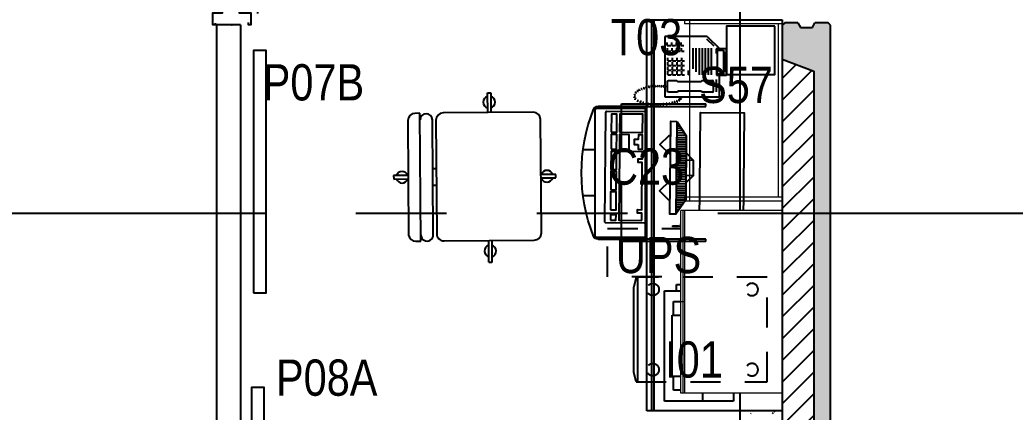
# Model space of a CAD drawing. Extents: x -28 to 149, y -33 to 76.
# Drawn here: x 53.018 to 57.14, y 7.226 to 8.85 of the extents above; entities that cross this region are included whole.
import ezdxf

# ---------------------------------------------------------------- set-up
doc = ezdxf.new("R2010")
doc.units = 0
doc.set_wipeout_variables(frame=1)
for name, pattern in [('CENTER', [2, 1.25, -0.25, 0.25, -0.25]), ('HIDDEN', [0.375, 0.25, -0.125]), ('HIDDEN2', [0.1875, 0.125, -0.0625]), ('PHANTOM2', [1.25, 0.625, -0.125, 0.125, -0.125, 0.125, -0.125])]:
    doc.linetypes.add(name, pattern=pattern)
doc.layers.add('01', color=1, linetype='Continuous', lineweight=25)
for name, color, linetype in [('arq-ejes-principales', 1, 'CENTER'), ('arq-equipamiento', 1, 'Continuous'), ('arq-hatch', 252, 'Continuous'), ('arq-indicacion de corte', 5, 'PHANTOM2'), ('arq-mobiliario', 1, 'Continuous'), ('arq-paredes-liv', 3, 'Continuous'), ('arq-prefafricado', 1, 'Continuous'), ('arq-puertas', 2, 'Continuous'), ('arq-telecomunicaciones', 250, 'Continuous'), ('arq-text-equipamiento', 2, 'Continuous')]:
    doc.layers.add(name, color=color, linetype=linetype)
doc.layers.add('mv', color=191, linetype='Continuous', plot=False)
doc.styles.add('dape 2', font='ARIALN.TTF', dxfattribs={"height": 2.5})

# ---------------------------------------------------------------- blocks, each defined once
blk = doc.blocks.new('C23E')
for p, q in [((0.1416340143933058, -0.03422637017652463), (0.1553293883300766, -0.03422637017666919)), ((0.1480340143932582, -0.02462637017659608), (0.1553293883301775, -0.02462637017667091)), ((0.1203293883309847, -0.07262637017630613), (0.1553293883302784, -0.07262637017666518)), ((0.1203293883309847, -0.08222637017631218), (0.1553293883301775, -0.08222637017667123)), ((0.1224340143934408, -0.06302637017632229), (0.1553293883300766, -0.06302637017666934)), ((0.1288340143933894, -0.05342637017639928), (0.1553293883301775, -0.05342637017667107)), ((0.1352340143933497, -0.04382637017645896), (0.1553293883302784, -0.04382637017666502)), ((0.1203293883309847, -0.09182637017630024), (0.1553293883300766, -0.0918263701766695)), ((0.1203293883309847, -0.1014263701763063), (0.1553293883299757, -0.1014263701766756)), ((0.1203293883309847, -0.1110263701763123), (0.1553293883298748, -0.1110263701766816)), ((0.1203293883309847, -0.120626370176308), (0.1553293883297739, -0.120626370176667)), ((0.1203293883309847, -0.130226370176296), (0.155329388329673, -0.1302263701766653)), ((0.1203293883304783, -0.1398263701762841), (0.1553293883295702, -0.1398263701766533)), ((0.1203293883304783, -0.1494263701762901), (0.1553293883294693, -0.1494263701766594)), ((0.1203293883304783, -0.1590263701762962), (0.1553293883293684, -0.1590263701766654)), ((0.1203293883304783, -0.1686263701762918), (0.1553293883292675, -0.1686263701766508)), ((0.1203293883304783, -0.1782263701762798), (0.1553293883291666, -0.1782263701766491)), ((0.1203293883299719, -0.1878263701762679), (0.1553293883290638, -0.1878263701766372)), ((0.1203293883299719, -0.197426370176274), (0.1553293883289629, -0.1974263701759047)), ((0.1203293883299719, -0.20702637017628), (0.1553293883290638, -0.2070263701759107)), ((0.1203293883304783, -0.2166263701762681), (0.1553293883291666, -0.2166263701758988)), ((0.1203293883304783, -0.2262263701762561), (0.1553293883292675, -0.2262263701758971)), ((0.1203293883304783, -0.2358263701762517), (0.1553293883293684, -0.2358263701758825)), ((0.1203293883304783, -0.2454263701762578), (0.1553293883294693, -0.2454263701758885)), ((0.1203293883304783, -0.2550263701762638), (0.1553293883295702, -0.2550263701758946)), ((0.1203293883309847, -0.2646263701762519), (0.155329388329673, -0.2646263701758826)), ((0.1203293883309847, -0.27422637017624), (0.1553293883297739, -0.2742263701758809)), ((0.1203293883309847, -0.2838263701762356), (0.1553293883298748, -0.2838263701758663)), ((0.1203293883309847, -0.2934263701762416), (0.1553293883299757, -0.2934263701758724)), ((0.1203293883309847, -0.3030263701762477), (0.1553293883300766, -0.3030263701758784)), ((0.1203293883309847, -0.3126263701762357), (0.1553293883301775, -0.3126263701758767)), ((0.1203293883309847, -0.3222263701762418), (0.1553293883302784, -0.3222263701758827)), ((0.1224340143934408, -0.3318263701762256), (0.1553293883300766, -0.3318263701758786)), ((0.1288340143933894, -0.3414263701761486), (0.1553293883301775, -0.3414263701758768)), ((0.1352340143933497, -0.351026370176089), (0.1553293883302784, -0.3510263701758829)), ((0.1416340143933058, -0.3606263701760233), (0.1553293883300766, -0.3606263701758787)), ((0.1480340143932582, -0.3702263701759518), (0.1553293883301775, -0.370226370175877))]:
    blk.add_line(p, q)
for points in [[(-0.1209396815881372, -0.4274263701788232), (0.05906031841186282, -0.4274263701788232), (0.05906031841186282, 0.0325736298211563), (-0.1209396815881372, 0.0325736298211563)], [(0.3938828897625584, -0.05242637017909146), (0.2988828897625524, -0.05242637017809315), (0.2988828897633482, 0.02257362982190614), (0.39388288976334, 0.02257362982090783)], [(0.428882889762555, -0.05242637017946095), (0.4058828897625588, -0.05242637017921936), (0.4058828897633475, 0.02257362982077638), (0.4288828897633437, 0.02257362982053479)], [(0.1578293883350206, -0.00542637017688552), (0.1578293883309847, -0.3894263701768717), (0.1828293883309847, -0.3894263701768717), (0.1828293883350206, -0.00542637017688552)], [(0.316382889762032, -0.1024263701782822), (0.3163828897618188, -0.1224263701782782), (0.2988828897618205, -0.122426370178097), (0.2988828897624529, -0.06242637017809471), (0.3163828897624583, -0.0624263701782759), (0.3163828897622381, -0.08242637017827903), (0.3338828897622435, -0.08242637017846377), (0.3338828897620374, -0.1024263701784669)], [(0.3938828897618194, -0.1224263701790917), (0.3538828897618203, -0.1224263701786761), (0.3538828897624526, -0.0624263701786667), (0.3938828897624518, -0.06242637017909303)], [(0.428882889761816, -0.1224263701794577), (0.4058828897618199, -0.1224263701792196), (0.4058828897624593, -0.06242637017922092), (0.4288828897624484, -0.06242637017945896)], [(0.2988828897587226, -0.4174263701780951), (0.2988828897590352, -0.3874263701780976), (0.3163828897590406, -0.3874263701782787), (0.3163828897591969, -0.3724263701782817), (0.2988828897591986, -0.372426370178097), (0.298882889761245, -0.1774263701781003), (0.3163828897612504, -0.1774263701782779), (0.3163828897614067, -0.1624263701782773), (0.2988828897614013, -0.1624263701780926), (0.298882889761714, -0.1324263701780986), (0.3938828897617199, -0.1324263701790933), (0.3938828897587214, -0.4174263701790935)], [(0.4288828897609278, -0.2074263701794585), (0.4058828897609317, -0.2074263701792241), (0.4058828897617133, -0.1324263701792141), (0.4288828897617165, -0.1324263701794592)], [(0.08782938833098464, -0.2299263701768786), (0.1178293883309847, -0.2299263701768786), (0.1178293883309847, -0.1649263701768786), (0.08782938833098464, -0.1649263701768786)], [(0.4288828897600538, -0.2909263701794593), (0.4058828897600506, -0.2909263701792142), (0.4058828897608393, -0.2159263701792149), (0.4288828897608425, -0.21592637017946)], [(0.4288828897591728, -0.3744263701794601), (0.4058828897591766, -0.3744263701792185), (0.4058828897599582, -0.2994263701792157), (0.4288828897599615, -0.2994263701794608)], [(0.4288828897587251, -0.4174263701794558), (0.4058828897587219, -0.4174263701792178), (0.4058828897589635, -0.3944263701792181), (0.4288828897589667, -0.3944263701794526)]]:
    blk.add_lwpolyline(points, close=True)
blk.add_lwpolyline([(0.288882889758618, -0.4274263701779901, -0.4142135623730951), (0.2838828897586723, -0.4224263701779414), (0.2838828897633974, 0.02757362982206502, -0.4142135623730951), (0.2888828897634497, 0.03257362982200718), (0.4488828897634534, 0.0325736298203303, -0.4142135623730951), (0.4538828897633991, 0.02757362982028155), (0.4538828897586669, -0.4224263701797248, -0.4142135623730951), (0.4488828897586217, -0.4274263701796741)], format="xyb", close=True)
for points in [[(0.1578293883350206, -0.00542637017688552), (0.1178293883309847, -0.06542637017688557), (0.1178293883309847, -0.3294263701768716), (0.1578293883309847, -0.3894263701768717)], [(0.1828293883335549, -0.1448796889800823), (0.2264223174435479, -0.1012867598700893), (0.1889456580406608, -0.06381010046720226), (0.1828293883343427, -0.06992637017352044)], [(0.1178293883309847, -0.1349263701768786), (0.08782938833098469, -0.1649263701768786), (0.08782938833098458, -0.2299263701768783), (0.1178293883309847, -0.2599263701768786)], [(0.1828293883316626, -0.3249263701775567), (0.1889456580406608, -0.3310426398865549), (0.2264223174435479, -0.2935659804836679), (0.1828293883324504, -0.2499730513725704)]]:
    blk.add_lwpolyline(points)
blk = doc.blocks.new('I01')
for p, q in [((-0.2286000000000001, 0), (-0.2286000000000001, -0.2857500000000002)), ((0.2286000000000001, 0), (-0.2286000000000001, 0)), ((0.2286000000000001, -0.2857500000000002), (0.2286000000000001, 0)), ((-0.1270000000000024, -0.03810000000000002), (-0.1841500000000025, -0.03810000000000002)), ((-0.1841500000000025, -0.03810000000000002), (-0.1841500000000025, -0.1206499999999995)), ((-0.1270000000000024, -0.03175000000000061), (-0.1270000000000024, -0.1015999999999995)), ((0.1270000000000024, -0.03175000000000061), (-0.1270000000000024, -0.03175000000000061)), ((0.1270000000000024, -0.1015999999999995), (0.1270000000000024, -0.03175000000000061)), ((0.1841500000000025, -0.03810000000000002), (0.1270000000000024, -0.03810000000000002)), ((0.1841500000000025, -0.1206499999999995), (0.1841500000000025, -0.03810000000000002)), ((-0.2539999999999978, -0.05080000000000062), (-0.2539999999999978, -0.1079500000000007)), ((-0.2286000000000001, -0.05080000000000062), (-0.2539999999999978, -0.05080000000000062)), ((-0.2539999999999978, -0.1079500000000007), (-0.2286000000000001, -0.1079500000000007)), ((-0.1841500000000025, -0.1206499999999995), (0.1841500000000025, -0.1206499999999995)), ((-0.1270000000000024, -0.1015999999999995), (0.1270000000000024, -0.1015999999999995)), ((0.2286000000000001, -0.1587499999999995), (-0.2286000000000001, -0.1587499999999995)), ((0.1487577678895704, -0.1777999999999977), (-0.2032000000000025, -0.1777999999999995)), ((-0.2032000000000025, -0.1777999999999995), (-0.2032000000000025, -0.2730499999999996)), ((0.1487577678895633, -0.2730499999999996), (0.1487577678895704, -0.1777999999999977)), ((-0.2286000000000001, -0.2857500000000002), (-0.1262542216679776, -0.2857500000000002)), ((-0.2032000000000025, -0.2730499999999996), (-0.1262542216679776, -0.2730499999999996)), ((0.1316323463846629, -0.2730499999999996), (0.1487577678895633, -0.2730499999999996)), ((0.1316323463846629, -0.2857500000000002), (0.2286000000000001, -0.2857500000000002))]:
    blk.add_line(p, q)
blk.add_lwpolyline([(-0.1262542216679776, -0.199983850002404), (0.1316323463846629, -0.199983850002404), (0.1316323463846629, -0.3230276604874049), (-0.1262542216679776, -0.3230276604874049)], close=True)
blk = doc.blocks.new('Telefono')
for p, q in [((0.03922605125384493, 0.2259001179841817), (-0.0001605890181828329, 0.2258721151389125)), ((-0.0001605890181828329, 0.2258721151389125), (0, 0)), ((0.2498393477964846, 0.2260498583914341), (0.04536855927702987, 0.2259044851427028)), ((0.09156466735046465, 0.213980979285477), (0.105564663812082, 0.2139909329076204)), ((0.09156466735045043, 0.2139809792854841), (0.09157462097259028, 0.1999809828238597)), ((0.1108146624851933, 0.2139946655159228), (0.1248146589468107, 0.2140046191380627)), ((0.1108146624851791, 0.2139946655159299), (0.110824616107319, 0.1999946690543055)), ((0.130064657619922, 0.2140083517463651), (0.1440646540815393, 0.2140183053685085)), ((0.1300646576199078, 0.2140083517463722), (0.1300746112420477, 0.2000083552847478)), ((0.1493146527546507, 0.214022037976811), (0.1615284205367793, 0.2140307216382489)), ((0.1493146527546507, 0.2140220379768181), (0.1493246063767906, 0.2000220415151936)), ((0.1895318316343406, 0.2154363927619691), (0.2017455994164692, 0.215445076423407)), ((0.1895318316343406, 0.2154363927619762), (0.1895417852564805, 0.2014363963003518)), ((0.2124144532030776, 0.2157991020547136), (0.2246282209852062, 0.2158077857161551)), ((0.2124144532030776, 0.2157991020547207), (0.212424406825221, 0.2017991055930963)), ((0.2499643390257873, 0.0502468448580693), (0.2498393477964846, 0.2260498583914341)), ((0.02343967538936198, 0.1698381344704316), (0.01862773870006862, 0.1770853418949514)), ((0.02350652729420233, 0.07580940623957133), (0.02343967538936198, 0.1698381344704316)), ((0.0626071610602068, 0.1706952709697092), (0.06740878774964898, 0.1779493133800543)), ((0.06267401296504715, 0.07666654273884888), (0.0626071610602068, 0.1706952709697092)), ((0.09157835358090693, 0.1947309841507483), (0.1055783500425242, 0.1947409377728917)), ((0.09157835358089272, 0.1947309841507554), (0.09158830720303612, 0.180730987689131)), ((0.09159203981135278, 0.1754809890160196), (0.1055920362729701, 0.175490942638163)), ((0.09159203981133857, 0.1754809890160267), (0.09160199343347841, 0.1614809925544023)), ((0.1108283487156392, 0.1947446703811941), (0.1248283451772529, 0.194754624003334)), ((0.1108283487156214, 0.1947446703812012), (0.1108383023377648, 0.1807446739195768)), ((0.1108420349460815, 0.1754946752464654), (0.1248420314076988, 0.1755046288686053)), ((0.1108420349460673, 0.1754946752464726), (0.1108519885682071, 0.1614946787848481)), ((0.1300783438503679, 0.1947583566116364), (0.1440783403119816, 0.1947683102337798)), ((0.1300783438503537, 0.1947583566116435), (0.1300882974724935, 0.1807583601500191)), ((0.1300920300808102, 0.1755083614769077), (0.1440920265424275, 0.1755183150990511)), ((0.130092030080796, 0.1755083614769148), (0.1301019837029358, 0.1615083650152904)), ((0.1493283389850966, 0.1947720428420823), (0.1615421067672216, 0.1947807265035202)), ((0.1493283389850966, 0.1947720428420894), (0.1493382926072364, 0.180772046380465)), ((0.1493420252155389, 0.1755220477073536), (0.1615557929976674, 0.1755307313687915)), ((0.1493420252155389, 0.1755220477073607), (0.1493519788376787, 0.1615220512457363)), ((0.1895455178647865, 0.1961863976272404), (0.201759285646915, 0.1961950812886784)), ((0.1895455178647865, 0.1961863976272475), (0.1895554714869263, 0.1821864011656231)), ((0.1895592040952288, 0.1769364024925117), (0.2017729718773573, 0.1769450861539497)), ((0.1895592040952288, 0.1769364024925189), (0.1895691577173721, 0.1629364060308944)), ((0.2124281394335235, 0.196549106919985), (0.224641907215652, 0.1965577905814264)), ((0.2124281394335235, 0.1965491069199921), (0.2124380930556633, 0.1825491104583676)), ((0.2124418256639657, 0.1772991117852563), (0.2246555934460943, 0.1773077954466977)), ((0.2124418256639657, 0.1772991117852634), (0.2124517792861091, 0.1632991153236389)), ((0.09158837640011797, 0.1281462111547924), (0.1093790293485029, 0.128158859832066)), ((0.09159379350100139, 0.1205269352605498), (0.09158837640011797, 0.1281462111547924)), ((0.09160572604179862, 0.1562309938812909), (0.1056057225034124, 0.1562409475034343)), ((0.09160572604178441, 0.156230993881298), (0.0916135440256376, 0.1452348213581551)), ((0.1108557211765273, 0.1562446801117368), (0.1248557176381411, 0.1562546337338766)), ((0.1108557211765131, 0.1562446801117439), (0.1108635391603663, 0.145248507588601)), ((0.130105716311256, 0.156258366342179), (0.1441057127728698, 0.1562683199643224)), ((0.1301057163112418, 0.1562583663421862), (0.130113534295095, 0.1452621938190433)), ((0.1493557114459847, 0.1562720525726249), (0.1615694792281097, 0.1562807362340628)), ((0.1493557114459847, 0.156272052572632), (0.1493635294298379, 0.1452758800494891)), ((0.1895728903256746, 0.1576864073577831), (0.2017866581078032, 0.157695091019221)), ((0.1895728903256746, 0.1576864073577902), (0.1895807083095278, 0.1466902348346437)), ((0.2124555118944116, 0.1580491166505276), (0.2246692796765402, 0.158057800311969)), ((0.2124555118944116, 0.1580491166505347), (0.2124633298782648, 0.1470529441273918)), ((0.09158677029443041, 0.08310749021174146), (0.2010704000908206, 0.0831853301372476)), ((0.1037343845347429, 0.09582364023066958), (0.2010613653940574, 0.09589283710470298)), ((0.1164328568054245, 0.1085401818948881), (0.2010523306972942, 0.1086003440721584)), ((0.02350652729420233, 0.07580940623958554), (0.01870490060476016, 0.06855536382923688)), ((0.01873284920122842, 0.02924502577195298), (0.01870490060476016, 0.06855536382923688)), ((0.06267401296504715, 0.07666654273886309), (0.06748594965434052, 0.0694193353143362)), ((0.06748594965434052, 0.06941933531432909), (0.06727184421302468, 0.02918097048872781)), ((0.09159580499119357, 0.07039998324428609), (0.2010794347875837, 0.07047782316979223)), ((0.09160483968795674, 0.05769247627683072), (0.2010884694843469, 0.05777031620233686)), ((0.0916138743847199, 0.04498496930937534), (0.2010975041811065, 0.04506280923488148)), ((0.2499643390257873, 0.0502468448580693), (0.1999308352091163, 0.0001421454636378883)), ((0.2401590001903635, 0.05313550270135892), (0.210520898252863, 0.02345522698768931)), ((0, 0), (0.08913798491605718, 6.337471745965217e-05)), ((0.01996079737591216, 0.01271310584525054), (0.0715695615871823, 0.01274979829296186)), ((0.02337730297698926, 0.02460717146838221), (0.06263398990947522, 0.02453651671296697)), ((0.1124270866184673, 0.01277884689785225), (0.08912895633304885, 0.01276228255184719)), ((0.08912895633304885, 0.01276228255184719), (0.08915243059995248, -0.02025480901118115)), ((0.09162290908148307, 0.03227746234191997), (0.2011065388778697, 0.03235530226742611)), ((0.09317048198328948, 0.007567512173363156), (0.1937255578698718, 0.00763900413641494)), ((0.0931874268421673, -0.0162658181416937), (0.09317048198328948, 0.007567512173363156)), ((0.1984131344027276, 0.01283998067252057), (0.1790566557920776, 0.01282621873518153)), ((0.1937255578698718, 0.00763900413641494), (0.1937425027287496, -0.01619432617864192)), ((0.1984366086696312, -0.02017711089050778), (0.1984131344027276, 0.01283998067252057)), ((0.1984221629857359, 0.00014107283813658), (0.1999308352091163, 0.0001421454636378883)), ((0.08915243059995248, -0.02025480901118115), (0.08915887709388315, -0.02932194968748547)), ((0.08915887709388315, -0.02932194968748547), (0.1984430551635619, -0.02924425156680854)), ((0.1937425027287496, -0.01619432617864192), (0.0931874268421673, -0.0162658181416937)), ((0.1860205013567402, -0.02018593840993077), (0.1033949765339912, -0.02024468294287018)), ((0.1984430551635619, -0.02924425156680854), (0.1984366086696312, -0.02017711089050778))]:
    blk.add_line(p, q)
blk.add_lwpolyline([(0.01862773870006862, 0.1770853418949514), (0.01860416228397099, 0.2102461086057765, -0.4142135623730951), (0.02324201658754887, 0.2148905623815374), (0.06274075755780117, 0.2157479343944537, -0.4142135623730951), (0.06738521133356201, 0.2111100800908758), (0.06740878774964898, 0.1779493133800543)], format="xyb")
for centre, radius, start, end in [((-0.01857846510789329, 0.3371814624772753), 0.003049176694563399, 310.9126333803507, 149.9851091023515), ((-0.0107048386887385, 0.3475268911718778), 0.003108319166593084, 308.7742476343579, 113.7776845963428), ((-0.003382801015096248, 0.3511198132606665), 0.003097741668681494, 286.0204594778155, 116.5903634636796), ((0.005046550045435083, 0.3517352244637877), 0.003118721637920336, 274.7044565740827, 63.93358251544111), ((0.01474133314027526, 0.3482317842734872), 0.003214915505067894, 255.4681815896484, 46.18845588964842), ((0.02176808165178556, 0.3412371529245206), 0.00324064725941216, 222.3269405396877, 27.46650850554483), ((0.02539199151958016, 0.3332661346696533), 0.003325028823567203, 251.2259345375729, 23.79756017110238), ((-0.03021479467558663, 0.2935990359514591), 0.003125483172321528, 355.3856493499625, 175.9049877898968), ((-0.02893933289747608, 0.3020737460072525), 0.003115568068985533, 333.7218243085453, 147.9968588101513), ((-0.02601906360863993, 0.3137393541373115), 0.003090360591336362, 339.8382578352512, 167.1505706786886), ((-0.02213825421626225, 0.3255667263277573), 0.003110769254389703, 315.2416656477249, 170.361686735626), ((0.03040390345100974, 0.3237602597951366), 0.003102357088049741, 226.1970607653515, 28.98515779027309), ((0.03361686415861698, 0.3150028959638789), 0.003066325974314963, 213.7895992427454, 28.78627856190734), ((0.03650294281760225, 0.3053761778235646), 0.003124727269028556, 224.0210540544391, 26.29240550054466), ((0.04008987312904821, 0.2934180288405628), 0.003022944026608367, 200.4097162524673, 23.24875719633312), ((-0.03334259843127896, 0.2613146696242339), 0.003295782060558401, 345.8276682727173, 194.2538032396765), ((-0.03325870335475045, 0.2522012391706632), 0.00328817149281655, 341.4984789247425, 174.4110663855042), ((-0.03298600121235395, 0.2733121399886684), 0.003386330147921475, 326.7237727034985, 148.1541499257695), ((-0.03248563335852239, 0.2825161928711886), 0.00376904186609442, 336.8258936270043, 130.9781629431662), ((0.04124596351161358, 0.2851052758294657), 0.003470859784237917, 234.0917829254627, 7.256630084562429), ((0.04283471226765911, 0.2758415051378229), 0.003088354029229922, 212.5379132421828, 355.5976538373071), ((0.04366637912651328, 0.2685513941501938), 0.003504164975486381, 216.3931971406155, 338.8669513140739), ((0.04475939163663156, 0.2525852674733784), 0.003877485602146809, 205.6041805719972, 316.1633343808966), ((0.04446111197232483, 0.2603563722238746), 0.003602774721517316, 208.9177489244338, 319.3591707068211), ((-0.03342691776072471, 0.2433013484299877), 0.002838588015106061, 357.4608705264125, 201.5326075000968), ((-0.03175405081336535, 0.2306184236876625), 0.003234545939351646, 4.326368566808002, 192.0042971838394), ((-0.02976595715320585, 0.2168204344879499), 0.003179954134187571, 2.883293251587768, 184.8230987020192), ((-0.02753240492377884, 0.2044021721156106), 0.002949560751797572, 14.60006715183545, 194.5313277766533), ((0.04114124468629754, 0.2180870720454671), 0.002896545968548531, 171.762842284868, 339.3969439141254), ((0.04242085144125696, 0.226189057936562), 0.003267263802198264, 185.5378034609344, 331.2919566558314), ((0.04342728190831124, 0.2340013161798211), 0.003204331835661859, 200.365245240502, 336.2476509003085), ((0.04401297490612066, 0.2424229468822361), 0.003077315544902386, 173.438773384518, 339.4070049056179), ((-0.02449260375845697, 0.1933370493927526), 0.003105091692517011, 15.31737773662874, 209.0715705291796), ((-0.02118053964877831, 0.1830622777436304), 0.003367281568654862, 24.09920075253677, 212.3080804211881), ((-0.01812634707566829, 0.1735957064294134), 0.002992770585252129, 31.04543089086031, 213.0104865442793), ((-0.01283769391244505, 0.1651187448348992), 0.003286240207065077, 24.42367610368804, 197.1774449360274), ((-0.006088412324288583, 0.1608641210436268), 0.003264770973897792, 43.2296133767002, 267.2751433577789), ((0.02337400324089955, 0.02924832550805334), 0.004641155212681269, 180.0407357563068, 270.0407357562669), ((0.06263069017338552, 0.02917767075263455), 0.004641155212681269, 270.040735756266, 0.040735756257538)]:
    blk.add_arc(centre, radius, start, end)
blk = doc.blocks.new('*U178')
at = {"linetype": 'HIDDEN2'}
blk.add_lwpolyline([(0, 0), (-4.440892098500374e-17, -0.1999999999999886), (-0.4500000000000455, -0.1999999999999885), (-0.4500000000000455, 9.992007221627419e-17)], close=True, dxfattribs=at)
blk = doc.blocks.new('A01')
at = {"color": 251, "linetype": 'Continuous', "lineweight": 5}
for p, q in [((13.77124487863743, -8.983265068304718), (13.87206669370702, -8.983265068304718)), ((13.77124487863743, -9.03804028647528), (13.77124487863743, -9.081693076486772)), ((13.77124487863743, -9.054045839242235), (13.87206669370702, -9.054045839242235)), ((13.77124487863743, -9.083364194519845), (13.87206669370702, -9.083364194519845))]:
    blk.add_line(p, q, dxfattribs=at)
blk.add_wipeout([(0, 0), (15.12327226030269, 0), (15.12327226030269, -8.388375013714722), (0, -8.388375013714722)])
at = {"lineweight": 15}
for p, q in [((0, 0), (0, -8.065745205495887)), ((0, 0), (15.12327226030269, 0)), ((15.12327226030269, 0), (15.12327226030269, -8.065745205495887)), ((2.39826567861428, -8.065745205495887), (7.561636130151328, -8.065745205495887)), ((12.72500658168841, -8.065745205495887), (15.12327226030269, -8.065745205495887))]:
    blk.add_line(p, q, dxfattribs=at)
at = {"linetype": 'Continuous', "lineweight": 5}
for p, q in [((0, -8.065745205495887), (15.12327226030269, -8.065745205495887)), ((0, -8.065745205495887), (0, -8.388375013714722)), ((7.561636130151328, -8.065745205495887), (7.561636130151328, -8.388375013714722)), ((15.12327226030269, -8.065745205495887), (15.12327226030269, -8.388375013714722)), ((0, -8.388375013714722), (15.12327226030269, -8.388375013714722))]:
    blk.add_line(p, q, dxfattribs=at)
at = {"color": 251, "linetype": 'Continuous', "lineweight": 5}
for p, q in [((0, -8.186731383577808), (15.12327226030269, -8.186731383577808)), ((13.62001215603417, -8.388375013714722), (13.62001215603417, -8.408539376729323)), ((13.62001215603417, -8.388375013714722), (14.023299416308, -8.388375013714722)), ((13.62001215603417, -8.408539376729323), (14.023299416308, -8.408539376729323)), ((13.77124487863743, -8.590018643852773), (13.87206669370702, -8.590018643852773)), ((13.77124487863743, -8.590018643852773), (13.77124487863743, -9.083364194519845)), ((13.77124487863743, -8.619336999130383), (13.87206669370702, -8.619336999130383)), ((13.77124487863743, -8.6901177700679), (13.87206669370702, -8.6901177700679)), ((13.80149142315762, -8.408539376729323), (13.80149142315762, -8.590018643852773)), ((13.84182014918455, -8.408539376729323), (13.84182014918455, -8.590018643852773)), ((13.87206669370702, -8.590018643852773), (13.87206669370702, -9.083364194519845)), ((14.023299416308, -8.388375013714722), (14.023299416308, -8.408539376729323))]:
    blk.add_line(p, q, dxfattribs=at)
blk = doc.blocks.new('S09')
for p, q in [((0.2054073958617479, 0.2578202470482758), (0.2054073958617479, 0.3484346724856771)), ((0.2182906908779216, 0.3475463897439859), (0.2054073958617479, 0.3475463897439859)), ((0.2182906908779216, 0.3475463897439859), (0.2182906908779216, 0.2578202470482758)), ((0.4032221944398273, 0.2578202470482758), (0.03000000000000114, 0.2578202470482758)), ((0.4991212709312762, 0.25817811635428), (0.4991212709312691, -0.2714001091064944)), ((0.519999999999996, 0.25817811635428), (0.4991212709312762, 0.25817811635428)), ((0, 0.2278202470482782), (0, -0.2421797529517207)), ((0.4332221944398285, -0.2421797529517207), (0.4332221944398285, 0.2278202470482782)), ((0.447703120286377, 0.2311078595643501), (0.447703120286377, -0.243997545103845)), ((0.5499999999999972, -0.2421797529517207), (0.5499999999999972, 0.2324678516785532)), ((0, 0), (-0.0616941121458936, 0)), ((-0.0616941121458936, 0), (-0.0616941121458936, -0.01435950590343893)), ((0.447703120286377, 0.02601582044188078), (0.4332221944398285, 0.02601582044188078)), ((0.6099999999999923, 0), (0.5499999999999972, 0)), ((0.6099999999999923, -0.01435950590343893), (0.6099999999999923, 0)), ((-0.0616941121458936, -0.01435950590343893), (0, -0.01435950590343893)), ((0.5499999999999972, -0.01435950590343893), (0.6099999999999923, -0.01435950590343893)), ((0.4489237102407841, -0.04233402174336831), (0.4332221944398285, -0.04233402174336831)), ((0.03000000000000114, -0.2721797529517218), (0.4032221944398273, -0.2721797529517218)), ((0.2054073958617479, -0.3546973853407636), (0.2054073958617479, -0.2721797529517218)), ((0.2182906908779145, -0.2721797529517218), (0.2182906908779145, -0.3546973853407636)), ((0.4991212709312691, -0.2714001091064944), (0.519999999999996, -0.2714001091064944)), ((0.2182906908779145, -0.3546973853407636), (0.2054073958617479, -0.3546973853407636))]:
    blk.add_line(p, q)
for centre, radius, start, end in [((0.2118490433698312, 0.3010202470482746), 0.0245, 105.2436560029349, 254.7563439970651), ((0.2118490433698312, 0.3010202470482746), 0.0245, 285.2436560029416, 74.75634399705832), ((0.03000000000000114, 0.2278202470482746), 0.0299999999999998, 90, 180), ((0.4032221944398273, 0.2278202470482746), 0.0299999999999998, 0, 90), ((0.4734121956088231, 0.2324781163542795), 0.02569999999999939, 359.999999999999, 180.000000000001), ((0.519999999999996, 0.2278202470482746), 0.0303578693060047, 8.806265444034567, 90), ((-0.02501250828040469, -0.006773954720802777), 0.02455558586291562, 16.01339442394712, 163.9866055760527), ((0.5749999999999957, -0.007179752951721241), 0.02397404824065763, 17.42638589022775, 162.5736141097723), ((-0.02501250828040469, -0.006773954720802777), 0.02455558586291562, 197.9937632189564, 342.0062367810435), ((0.5749999999999957, -0.007179752951721241), 0.02397404824065763, 197.4263858902277, 342.5736141097723), ((0.03000000000000114, -0.2421797529517207), 0.03000000000000025, 180, 270), ((0.4032221944398273, -0.2421797529517207), 0.03000000000000025, 270, 359.9999999999992), ((0.4734121956088231, -0.243997545103845), 0.0257090753224487, 180, 0), ((0.519999999999996, -0.2421797529517207), 0.02922035615477503, 270, 0), ((0.2123027705256604, -0.3154276195300625), 0.0245, 106.3463979251559, 253.6536020748437), ((0.2123027705256604, -0.3154276195300625), 0.0245, 284.1466686349571, 75.85333136504245)]:
    blk.add_arc(centre, radius, start, end)
blk = doc.blocks.new('P08A')
blk.add_lwpolyline([(1.003702593480057, 0), (1.003702593480057, 0.05223522241522005), (0, 0.05223522241522005), (0, 0)], close=True)
blk = doc.blocks.new('*U181')
for p, q in [((1.618751300406475, -4.792466572941823e-16), (0, 0)), ((0, 0), (-1.657933065862368e-16, -0.560000005321724)), ((1.618751300406474, -0.5600000053217244), (1.618751300406475, -4.792466572941823e-16)), ((-1.657933065862368e-16, -0.560000005321724), (1.618751300406474, -0.5600000053217244))]:
    blk.add_line(p, q)
at = {"color": 251}
for p, q in [((-1.657933065862368e-16, -0.5300000053217264), (1.618751300406474, -0.5300000053217269)), ((-1.657933065862368e-16, -0.5400000053217244), (1.618751300406474, -0.5400000053217249))]:
    blk.add_line(p, q, dxfattribs=at)
blk = doc.blocks.new('A$C3A710A64')
for p, q in [((-0.1119028229259216, 0.3379480448060412), (-0.1048317551139016, 0.3450191126180611)), ((0.1355845504893862, 0.09046067139073366), (-0.1119028229259216, 0.3379480448060412)), ((0.1426556183014061, 0.09753173920275349), (-0.1048317551139016, 0.3450191126180611)), ((-0.3240348572818534, -0.2277373801431646), (0.0648738723707154, 0.1611713495094045)), ((0.05921701812119606, 0.155514495259885), (0.2041739082644269, 0.01055760511665405)), ((0.0648738723707154, 0.1611713495094045), (0.2038409988632497, 0.02220422301687019)), ((0.2041739082645073, 0.003486537304875359), (-0.1663500450773244, -0.3670374160369565)), ((-0.5078826203903495, -0.05803175265838689), (-0.5008115525784904, -0.05096068484652783)), ((-0.5078826203903495, -0.05803175265838689), (-0.2603952469750417, -0.3055191260736945)), ((-0.5008115525784904, -0.05096068484652783), (-0.2533241791631826, -0.2984480582618354)), ((0.08608707580641317, -0.114600295153219), (0.1204953928780121, -0.1490086122248178)), ((-0.1850677307893192, -0.3667045066356989), (-0.3240348572818534, -0.2277373801431646)), ((-0.1734211128891031, -0.3670374160368761), (-0.3183780030323341, -0.2220805258936451)), ((-0.04826321261906941, -0.2489505835787016), (-0.01385489554747055, -0.2833589006503003))]:
    blk.add_line(p, q)
at = {"linetype": 'HIDDEN'}
blk.add_line((-0.2603952469750417, -0.3055191260736945), (0.1426556183014061, 0.09753173920275349), dxfattribs=at)
for centre, major_axis, ratio, start_param, end_param in [((-0.447778543989427, 0.2849150362171387), (0.505581348548382, 0.505581348548382), 0.9999999999999996, 4.336707598744329, 5.08807036202505), ((0.1896988632395316, 0.008062087393152062), (-0.014142135623731, 0.014142135623731), 0.9999999999999966, 3.517274035230156, 4.712388980384693), ((0.2006383743585778, 0.007022071210804892), (-0.003535533905932753, 0.003535533905932753), 0.9999999999999843, 3.141592653589793, 4.712388980384674), ((-0.1709255951656011, -0.3525623710119807), (-0.01414213562373096, 0.01414213562373096), 0.9999999999999994, 1.570796326794897, 2.765911271949431), ((-0.169885578983254, -0.3635018821310272), (0.003535533905932753, 0.003535533905932753), 0.999999999999992, 3.141592653589793, 4.712388980384698)]:
    blk.add_ellipse(centre, major_axis=major_axis, ratio=ratio, start_param=start_param, end_param=end_param)
blk.add_point((-0.1295804924554886, -0.03328301531679978))
blk = doc.blocks.new('arturito')
for p, q in [((0, 0.006500000000016826), (0.03999999999996362, 0.01650000000000773)), ((0.4339999999999691, 0), (0, 0)), ((0.3940000000000055, 0.01650000000000773), (0.03999999999996362, 0.01650000000000773)), ((0.4339999999999691, 0.006500000000016826), (0.3940000000000055, 0.01650000000000773))]:
    blk.add_line(p, q)
at = {"linetype": 'HIDDEN2'}
for p, q in [((0, -0.5360000000000014), (0, 0.006500000000016826)), ((0.4339999999999691, 0.006500000000016826), (0.4339999999999691, -0.5360000000000014)), ((0.4339999999999691, -0.5360000000000014), (0, -0.5360000000000014))]:
    blk.add_line(p, q, dxfattribs=at)
at = {"linetype": 'HIDDEN2', "extrusion": (0, 0, -1)}
blk.add_ellipse((0.05093559716323171, -0.06274059948714239), major_axis=(-0.0180271900636626, 0.0180271900636626), ratio=0.9999999999999998, start_param=1.570796326794897, end_param=7.853981633974483, dxfattribs=at)
at = {"linetype": 'HIDDEN2', "extrusion": (0, 0, -0.9999999999999998)}
blk.add_ellipse((0.3830644028367374, -0.06274059948714239), major_axis=(-0.0180271900636626, 0.0180271900636626), ratio=1, start_param=1.570796326794897, end_param=7.853981633974483, dxfattribs=at)
at = {"linetype": 'HIDDEN2'}
for centre, ratio in [((0.05093559716323171, -0.473259400512859), 0.9999999999999998), ((0.3830644028367374, -0.473259400512859), 1)]:
    blk.add_ellipse(centre, major_axis=(0.0180271900636626, 0.0180271900636626), ratio=ratio, start_param=4.71238898038469, end_param=10.99557428756428, dxfattribs=at)
blk = doc.blocks.new('ASRFWR')
at = {"layer": 'arq-hatch'}
h = blk.add_hatch(color=256, dxfattribs=at)
h.paths.add_polyline_path([(88.12315297637883, 126.4748639802201), (88.05315297637958, 126.4748639802201), (88.05315297637958, 125.454826237058), (87.92315297637947, 125.4062548084861), (87.92315297637947, 125.264826237058), (87.93315297637878, 125.2548262370578), (87.98815297637907, 125.2548262370582), (88.00065297637934, 125.2308262370579), (88.04565297637896, 125.2308262370579), (88.05815297637923, 125.2548262370578), (88.11315297637907, 125.2548262370582), (88.12315297637883, 125.264826237058)])
h.paths.add_polyline_path([(88.12315297637883, 127.2524452180162), (88.11315297637998, 127.262445218016), (88.05815297638014, 127.2624452180164), (88.04844648123643, 127.2427391593845), (87.99860477707375, 127.2427391593845), (87.98815297637998, 127.2624452180164), (87.93315297637969, 127.2624452180164), (87.92315297637947, 127.2524452180158), (87.92315297637947, 127.1124452180159), (88.05315297637958, 127.0624452180157), (88.05315297637958, 126.4748639802201), (88.12315297637883, 126.4748639802201)])
h.paths.add_polyline_path([(88.1231529763993, 125.2348262370591), (88.1131529764009, 125.2448262370584), (88.0581529764006, 125.2448262370594), (88.04565297639988, 125.2148262370592), (88.00065297640026, 125.2148262370592), (87.98815297640044, 125.2448262370589), (87.9331529763997, 125.2448262370584), (87.92315297639993, 125.2348262370582), (87.92315297639948, 125.0948262370579), (88.0531529764005, 125.0448262370591), (88.05315297639959, 123.2143353170503), (88.1231529763993, 123.2143353170503)])
at = {"layer": 'arq-prefafricado'}
for p, q in [((87.93315297637969, 127.2624452180164), (87.92315297637947, 127.2524452180158)), ((87.98815297637998, 127.2624452180164), (87.93315297637969, 127.2624452180164)), ((87.98815297637998, 127.2624452180164), (87.98815297637998, 127.2624452180164)), ((87.98815297637998, 127.2624452180164), (87.99860477707375, 127.2427391593845)), ((88.04844648123643, 127.2427391593845), (88.05815297638014, 127.2624452180164)), ((88.11315297637998, 127.262445218016), (88.05815297638014, 127.2624452180164)), ((88.12315297637883, 127.2524452180162), (88.11315297637998, 127.262445218016)), ((87.92315297637947, 127.2524452180158), (87.92315297637947, 127.1124452180159)), ((87.99860477707375, 127.2427391593845), (88.04844648123643, 127.2427391593845)), ((88.12315297637883, 125.264826237058), (88.12315297637883, 127.2524452180162)), ((87.92315297637947, 127.1124452180159), (88.05315297637958, 127.0624452180157)), ((88.05315297637958, 127.0624452180157), (88.05315297637958, 125.454826237058))]:
    blk.add_line(p, q, dxfattribs=at)
blk = doc.blocks.new('MU08')
at = {"linetype": 'Continuous', "lineweight": 5}
for p, q in [((0, 0.4049539046689006), (0.01599999999996271, 0.4049539046689006)), ((0, 0), (0, 0.4049539046689006)), ((0, 0.3839173381925889), (0.01599999999996271, 0.3839173381925889)), ((0.01599999999996271, 0), (0.01599999999996271, 0.4049539046689006)), ((0.7339999999999804, 0.4049539046689005), (0.75, 0.4049539046689005)), ((0.7339999999999804, -1.110223024625157e-16), (0.7339999999999804, 0.4049539046689005)), ((0.7339999999999804, 0.3839173381925888), (0.75, 0.3839173381925888)), ((0.75, -1.110223024625157e-16), (0.75, 0.4049539046689005)), ((0, 0), (0.01599999999996271, 0)), ((0.7339999999999804, -1.110223024625157e-16), (0.75, -1.110223024625157e-16))]:
    blk.add_line(p, q, dxfattribs=at)
at = {"lineweight": 15}
for p, q in [((0.01599999999996271, 0.3839173381925889), (0.7339999999999804, 0.3839173381925888)), ((0.01599999999996271, 0), (0.01599999999996271, 0.3839173381925889)), ((0.7339999999999804, -1.110223024625157e-16), (0.7339999999999804, 0.3839173381925888)), ((0.01599999999996271, 0.01682925318107209), (0.7339999999999804, 0.01682925318107198)), ((0.01599999999996271, 0), (0.7339999999999804, -1.110223024625157e-16))]:
    blk.add_line(p, q, dxfattribs=at)
blk = doc.blocks.new('*U150')
for p, q in [((0.05517403444783753, -0.7888878024969577), (0.005999999998913097, -0.8084303403123503)), ((0.005999999993655081, -0.9054032132208047), (0.005999999998905992, -0.8084303403124631)), ((0.05699999999537653, -0.7922741386039442), (0.01599999999911006, -0.8167636736477393)), ((0.01599999999420376, -0.8834032132222251), (0.01599999999911006, -0.8167636736477393)), ((0.05699999999537653, -0.7922741386039442), (0.05517403444785174, -0.7888878024967303)), ((0.1280000000068782, -0.7922741386047312), (0.1298259655542644, -0.7888878024976558)), ((0.1280000000068782, -0.7922741386047312), (0.1690000000028924, -0.81676367364937)), ((0.1298259655544776, -0.7888878024978974), (0.1790000000028158, -0.8084303403141648)), ((0.1690000000068643, -0.8834032132239544), (0.1690000000028924, -0.81676367364937)), ((0.179000000006905, -0.9054032132225203), (0.1790000000028087, -0.8084303403142785)), ((0.06249999999477041, -0.9429032132329014), (0.0624999999997371, -0.8529032132327155)), ((0.07000000002065931, -0.8529032132345309), (0.0624999999997371, -0.8529032132327155)), ((0.114999999980796, -0.8529032132353072), (0.1225000000019349, -0.8529032132337182)), ((0.1225000000051821, -0.9429032132337327), (0.1225000000019349, -0.8529032132337182)), ((0.05055646713018547, -0.8779032132318987), (0.01599999999422153, -0.8779032132237328)), ((0.05055646713018547, -0.8779032132318987), (0.05749999999703093, -0.8854032132314122)), ((0.05749999999659394, -0.9154032132314747), (0.05749999999721567, -0.880403213231447)), ((0.06249999999734257, -0.8804032132326673), (0.05749999999744304, -0.8804032132314612)), ((0.122500000003658, -0.8804032132334703), (0.1275000000037032, -0.8804032132324071)), ((0.1344435328708578, -0.8779032132328988), (0.1275000000037458, -0.8854032132323866)), ((0.1275000000037672, -0.9154032132323628), (0.1275000000039306, -0.8804032132324213)), ((0.1275000000039732, -0.8854032132324008), (0.1670000000071674, -0.8854032132239125)), ((0.1344435328708578, -0.8779032132328988), (0.1690000000068927, -0.8779032132253493)), ((0.05749999999631683, -0.9104032132315942), (0.0109999999932171, -0.9104032132208268)), ((0.06249999999669953, -0.9154032132330348), (0.05749999999659394, -0.9154032132314747)), ((0.06999999999999673, -0.9429032132344184), (0.06249999999477041, -0.9429032132329014)), ((0.1149999999999984, -0.9429032132351796), (0.1225000000051821, -0.9429032132337327)), ((0.1225000000037006, -0.915403213233767), (0.1275000000037672, -0.9154032132323628)), ((0.1275000000041686, -0.9104032132325255), (0.1740000000071973, -0.910403213222557))]:
    blk.add_line(p, q)
for points in [[(0.007288362995407027, 0.06899999999999729), (0, 0.06899999999999729), (0, 0.07899999999999885), (0.05000000000000071, 0.07899999999999885), (0.05000000000000071, 0.0389999999999997), (0.06500000000000128, 0.0389999999999997), (0.06500000000000128, -0.03100000000000058), (0.05000000000000071, -0.03100000000000058), (0.05000000000000071, -0.07899999999999885), (0, -0.07899999999999885), (0, -0.06900000000000084), (0.01000000000000156, -0.06900000000000084)], [(0.9627116370045847, 0.06899999999999729), (0.9699999999999918, 0.06899999999999729), (0.9699999999999918, 0.07899999999999885), (0.9199999999999946, 0.07899999999999885), (0.9199999999999946, 0.0389999999999997), (0.904999999999994, 0.0389999999999997), (0.904999999999994, -0.03100000000000058), (0.9199999999999946, -0.03100000000000058), (0.9199999999999946, -0.07899999999999885), (0.9699999999999918, -0.07899999999999885), (0.9699999999999918, -0.06900000000000084), (0.9599999999999937, -0.06900000000000084)], [(0.05133974384081341, -0.09533974963643566), (0.05133974384081341, -0.04533974963643139), (0.06133974384081142, -0.04533974963643139), (0.06133974384081142, -0.09533974963643566)], [(0.06500000000000128, -0.109), (0.115000000000002, -0.109), (0.115000000000002, -0.09900000000000198), (0.06500000000000128, -0.09900000000000198)]]:
    blk.add_lwpolyline(points)
for points in [[(0.1149999999999984, -0.9679032132351058), (0.06999999999999673, -0.9679032132351058), (0.07000000000000028, -0.109), (0.115000000000002, -0.109)], [(0.07750000000014623, -0.1539999999998862), (0.1075000000000088, -0.1539999999999155), (0.1074999999996464, -0.1139999999997805), (0.07750000000002544, -0.1139999999999652)], [(0.1075000000050572, -0.1590000000001641), (0.0775000000047541, -0.1589999999999376), (0.07749999999988333, -0.9179032132351117), (0.1074999999999626, -0.9179032132352107)], [(0.07750000000014268, -0.9229032132352191), (0.1075000000000053, -0.9229032132351902), (0.1074999999996429, -0.9629032132353248), (0.07750000000002188, -0.9629032132351405)]]:
    blk.add_lwpolyline(points, close=True)
blk.add_circle((0.05633974384081242, -0.1040000036742779), 0.01)
at = {"color": 251, "linetype": 'HIDDEN2'}
blk.add_arc((0.05633974384081242, -0.1040000036742779), 0.8640000000000001, 269.9999999999998, 1.666995798380341e-13, dxfattribs=at)
for centre, radius, start, end in [((0.01099999999477319, -0.9054032132208332), 0.005, 179.9999999987766, 269.9999999866374), ((0.167000000006869, -0.8834032132240175), 0.002, 270.0000000122471, 3.149322945227946e-09), ((0.1740000000060107, -0.9054032132226197), 0.005, 270.0000000124039, 2.515577416027144e-10)]:
    blk.add_arc(centre, radius, start, end)
at = {"layer": 'mv'}
blk.add_line((0.06999999999999673, -0.9680000036742777), (0.05633974384080886, -0.9680000036742777), dxfattribs=at)
for p in [(0, 0), (0, 0), (0, 0), (0, 0), (0, 0), (0, 0), (0, 0), (0, 0), (0, 0), (0.9699999999999989, 0)]:
    blk.add_point(p, dxfattribs=at)

msp = doc.modelspace()

# ---------------------------------------------------------------- linework, layer by layer
at = {"layer": 'arq-ejes-principales'}
msp.add_line((55.99999999999974, 36.91275821203831), (55.99999999999968, -2.67906063219958), dxfattribs=at)
at = {"layer": 'arq-equipamiento'}
msp.add_lwpolyline([(56.14448315517627, 8.823469775688608), (55.94448315517622, 8.823469775688608), (55.94448315517622, 8.62346977568859), (56.14448315517627, 8.62346977568859)], close=True, dxfattribs=at)
at = {"layer": 'arq-paredes-liv'}
for p, q in [((53.83223593912935, 8.829066128928787), (53.83223593912933, 3.863798961411419)), ((53.93223593912933, 8.829066128928787), (53.83223593912935, 8.829066128928787)), ((53.93223593912933, 8.829066128928787), (53.93223593912932, 3.863798961411419))]:
    msp.add_line(p, q, dxfattribs=at)

# ---------------------------------------------------------------- block references
at = {"layer": 'arq-equipamiento', "rotation": 270}
for p in [(53.98532852743261, 8.722732260143488), (53.97774137215793, 7.327349611006099)]:
    msp.add_blockref('P08A', p, dxfattribs=at)
at = {"layer": 'arq-mobiliario', "xscale": -1}
for name, p, rotation in [('MU08', (56.17539999976537, 8.849932301673448), 90), ('I01', (55.68760301408798, 7.499964267640053), 89.99997644860102)]:
    msp.add_blockref(name, p, dxfattribs=dict(at, rotation=rotation))
at = {"layer": 'arq-mobiliario'}
for name, p, rotation in [('S09', (55.17626902887745, 8.19542761317507), 180.4251492900422), ('*U178', (55.4523900378928, 7.78623335048313), 179.9999995631373)]:
    msp.add_blockref(name, p, dxfattribs=dict(at, rotation=rotation))
at = {"layer": 'arq-puertas', "color": 253, "xscale": -1, "rotation": 90}
msp.add_blockref('*U150', (53.89579472234934, 9.799519837819588), dxfattribs=at)
at = {"layer": 'arq-telecomunicaciones', "rotation": 90}
msp.add_blockref('Telefono', (55.91558477424014, 8.531479545802846), dxfattribs=at)
at = {"layer": 'arq-telecomunicaciones', "xscale": -1, "rotation": 359.4862505337397}
msp.add_blockref('C23E', (55.89663142092237, 8.43378090284667), dxfattribs=at)

# ---------------------------------------------------------------- texts
at = {"layer": 'arq-text-equipamiento', "style": 'dape 2'}
for s, p in [('T03', (55.46559253090248, 8.703585555116732)), ('S57', (55.83139159446133, 8.505790915928287)), ('C23', (55.45422731242478, 8.167479433162242))]:
    msp.add_text(s, height=0.15, rotation=359.9999995631398, dxfattribs=at).set_placement(p)
at = {"layer": 'arq-text-equipamiento', "char_height": 0.15, "width": 0.4845931578502984, "attachment_point": 1, "style": 'dape 2'}
for s, insert in [('P07B', (54.02377799056384, 8.66647132055688)), ('P08A', (54.07878847556409, 7.443430800307915))]:
    msp.add_mtext(s, dxfattribs=dict(at, insert=insert))

# ---------------------------------------------------------------- next in the draw order: block references
at = {"layer": 'arq-mobiliario', "xscale": -0.05000000000001137, "yscale": 0.05000000000001137, "zscale": 0.05, "rotation": 269.9999995631373}
msp.add_blockref('A01', (56.17539999402236, 7.304013338830622), dxfattribs=at)

# ---------------------------------------------------------------- next in the draw order: hatches: boundary and pattern name
at = {"layer": 'arq-hatch'}
h = msp.add_hatch(dxfattribs=at)
h.set_pattern_fill('LINE', color=8, scale=0.02, angle=45, style=0)
h.set_pattern_definition([(45, (56.22398199809368, 4.974058382861983), (-0.04490128060534576, 0.04490128060534577), [])])
h.paths.add_polyline_path([(56.30600865730202, 6.619962256844786), (56.17600865730191, 6.669962256844968), (56.17600865730191, 4.448057528272869), (56.30600865730202, 4.496628956844773)])
h.paths.add_polyline_path([(56.30529522567613, 4.087767468278415), (56.17600865730191, 4.13749307149941), (56.17600865730191, 3.993798961411528), (56.08490170426827, 3.993798961411528), (56.13486554192197, 3.863892983512272), (56.30486554192171, 3.863892983512272)])
h.paths.add_polyline_path([(55.77347672575435, 3.993798961411528), (53.93223593912932, 3.993798961411528), (53.93223593912932, 3.863798961411419), (54.14479618871066, 3.863798961411419), (55.17336761728212, 3.8637989614096), (55.72490529718245, 3.863798961411419)])
h.paths.add_polyline_path([(53.93223593912932, 3.993798961411528), (53.83223593912933, 3.993798961411528), (53.83223593912933, 3.863798961411419), (53.93223593912932, 3.863798961411419)])
h.paths.add_polyline_path([(53.83223593912933, 3.993798961411528), (53.54321875355255, 3.993798961411528), (53.59321875355273, 3.863798961411419), (53.83223593912933, 3.863798961411419)])
h.paths.add_polyline_path([(-0.1775675511737447, 4.530301499119588), (-0.3075675511738538, 4.480301499119406), (-0.3075675511740247, 4.281175755253856), (-0.1775675511737447, 4.281175755253856)])
h.paths.add_polyline_path([(-0.1775675511737447, 4.281175755253856), (-0.3075675511740247, 4.281175755253856), (-0.3075675511741319, 4.156248674855462), (-0.1775675511737447, 4.156248674855462)])
h.paths.add_polyline_path([(1.37251321419285e-13, 4.080301499119315), (-0.1775675511737447, 4.080301499119315), (-0.1775675511737447, 4.156248674855462), (-0.3075675511741319, 4.156248674855462), (-0.3075675511743086, 3.950301499119206), (1.373623437217475e-13, 3.950301499119206)])
h.paths.add_polyline_path([(0.2724324488256187, 4.080301499119315), (1.37251321419285e-13, 4.080301499119315), (1.373623437217475e-13, 3.950301499119206), (0.2224324488254368, 3.950301499119206)])
h.paths.add_polyline_path([(10.31379033288275, 5.619865962700397), (8.257142611808199, 5.623766266041931), (8.277230645562263, 5.570001234524184), (8.771615710164546, 5.570001234524184), (9.800187138736014, 5.570001234525094), (10.29461159127646, 5.570001234524184)])
h.paths.add_polyline_path([(10.34461166678732, 5.700001430852073), (8.228659216990359, 5.700001234524294), (8.257142611808199, 5.623766266041931), (10.31379033288275, 5.619865962700397)])
h.paths.add_polyline_path([(12.77186041000926, 5.70000165606335), (10.65600032329583, 5.700001459744141), (10.6862049361635, 5.619159701775529), (12.73926984729565, 5.615266193008217)])
h.paths.add_polyline_path([(12.73926984729565, 5.615266193008217), (10.6862049361635, 5.619159701775529), (10.70457183601598, 5.57000123452373), (11.19895690061826, 5.57000123452373), (12.22745637034701, 5.570001234524639), (12.22745637034701, 5.570054729545831), (12.72188082288699, 5.570054729545831)])
h.paths.add_polyline_path([(13.10000806253763, 5.700001686510395), (13.08326947076065, 5.700001684957312), (13.10000806669441, 5.655201325252637)])
h.paths.add_polyline_path([(56.30600865728155, 8.637581237802323), (56.17539999976537, 8.68781533684715), (56.17539999976537, 8.115932301673467), (56.17539999976537, 8.099932301673448), (56.17539999976537, 8.050000016309607), (56.30600865728155, 8.050000016309607)])
h.paths.add_polyline_path([(56.30600865728155, 8.050000016309607), (56.17539999976537, 8.050000016309607), (56.17539999976537, 7.231248674855436), (55.99999999999969, 7.231248674855436), (56.17500000058232, 7.225637476233731), (55.99999999999969, 7.220026277685955), (56.17500000058114, 7.220026277674677), (56.17500000053065, 6.981013967508702), (56.30600865728155, 7.029962256844641)])
h.paths.add_polyline_path([(49.64607865073343, 35.07997706555039), (48.55731647327632, 35.07997706555039), (48.50874504470469, 34.94997706555102), (49.64607865073343, 34.94997706555084)])
h.paths.add_polyline_path([(50.57969741898926, 35.07997706555039), (49.64607865073343, 35.07997706555039), (49.64607865073343, 34.94997706555084), (50.62969741898929, 34.94997706555068)])
h.paths.add_polyline_path([(51.07886280582277, 35.07997706555039), (50.9882688475622, 35.07997706555039), (50.93969741899043, 34.94997706555063), (51.07886280582277, 34.94997706555061)])
h.paths.add_polyline_path([(51.2289076984398, 35.07997706555039), (51.07886280582277, 35.07997706555039), (51.07886280582277, 34.94997706555061), (51.22890797345813, 34.94997706555059)])
h.paths.add_polyline_path([(53.00564979327594, 35.07997706555039), (51.2289076984398, 35.07997706555039), (51.22890797345813, 34.94997706555059), (53.05564979327612, 34.94997706555031)])
h.paths.add_polyline_path([(20.51059059327002, 35.07997706555221), (19.99999814152908, 35.07997706555267), (19.99999814152908, 34.95017315362563), (20.51059059327001, 34.95017315362558)])
h.paths.add_polyline_path([(19.99999814152908, 35.07997706555267), (19.48201916469855, 35.07997706555312), (19.48201916469854, 34.95017315362568), (19.99999814152908, 34.95017315362563)])
h.paths.add_polyline_path([(42.08602666783047, 35.07997706555318), (41.05745523925901, 35.07997706555227), (41.05745523925901, 34.94997706555125), (42.08602666783047, 34.94997706555125)])
h.paths.add_polyline_path([(41.05745523925901, 35.07997706555136), (40.56303078671902, 35.07997706555136), (40.51303078671884, 34.94997706555125), (41.05745523925901, 34.94997706555125)])
h.paths.add_polyline_path([(42.58041173243276, 35.07997706555136), (42.08602666783047, 35.07997706555136), (42.08602666783047, 34.94997706555125), (42.62898316100466, 34.94997706555125)])
edge = h.paths.add_edge_path()
edge.add_line((34.57961790846905, 35.07997706555039), (34.39999998491088, 35.07997706557041))
edge.add_arc((34.39999998491088, 34.97997706557041), 0.1000000000000014, 90, 179.9999796695891)
edge.add_line((34.29999998491089, 34.97997710105367), (34.2999999742659, 34.94997706555029))
edge.add_line((34.2999999742659, 34.94997706555029), (34.62818933704096, 34.94997706555029))
edge.add_line((34.62818933704096, 34.94997706555029), (34.57961790846905, 35.07997706555039))
h.paths.add_polyline_path([(37.00557028275573, 35.07997706555039), (34.98818933704199, 35.07997706555039), (34.93818933704181, 34.94997706555029), (37.05414171132764, 34.94997706555029)])
h.paths.add_polyline_path([(39.43727672187918, 35.07997706555039), (37.41414171132867, 35.07997706555039), (37.36414171132849, 34.94997706555029), (39.48584815045108, 34.94997706555029)])
h.paths.add_polyline_path([(18.57302956231302, 35.08017315362565), (17.39987297742424, 35.08017315362565), (17.39987297742421, 34.95017315362587), (18.62160099088484, 34.95017315362576)])
h.paths.add_polyline_path([(19.48201916469855, 35.0799770655513), (18.98763410009627, 35.0799770655513), (18.93913593520056, 34.95017315362573), (19.48201916469854, 34.95017315362568)])
h.paths.add_polyline_path([(20.97314187190466, 35.0799770655513), (20.51059059327002, 35.0799770655513), (20.51059059327001, 34.95017315362558), (20.97314187190466, 34.95017315362554)])
h.paths.add_polyline_path([(8.51078850153818, 34.94997705460094), (8.559359934201375, 35.07997706555128), (10.57924069625454, 35.07997706555128), (10.62924069625472, 34.94997706555117)])
edge = h.paths.add_edge_path()
edge.add_line((10.94174080544213, 34.94997686622577), (10.99031230848725, 35.07997706555128))
edge.add_line((10.99031230848725, 35.07997706555128), (13.00769325420099, 35.07997706555128))
edge.add_line((13.00769325420099, 35.07997706555128), (13.03269325420109, 35.01497706555122))
edge.add_line((13.03269325420109, 35.01497706555122), (13.05769325420118, 34.94997706555117))
edge.add_line((13.05769325420118, 34.94997706555117), (10.94174087991535, 34.94997706555117))

# ---------------------------------------------------------------- next in the draw order: linework, layer by layer
at = {"layer": '01'}
msp.add_line((56.17600865728144, 8.687581237802505), (56.17600865730191, 3.993798961411528), dxfattribs=at)
at = {"layer": 'arq-indicacion de corte', "ltscale": 3}
msp.add_line((-7.840600562357217, 8.050000016309387), (63.7999734652688, 8.050000016309632), dxfattribs=at)

# ---------------------------------------------------------------- next in the draw order: block references
at = {"layer": 'arq-hatch', "color": 2}
msp.add_blockref('ASRFWR', (-31.74714431909803, -118.4248639802134), dxfattribs=at)
at = {"layer": 'arq-mobiliario', "xscale": -1}
for name, p, rotation in [('*U181', (56.17539999976537, 7.231248674855436), 270), ('A$C3A710A64', (55.54127271840422, 8.331866024991484), 315.0000000000002), ('arturito', (55.57697388156598, 7.784423884524479), 90)]:
    msp.add_blockref(name, p, dxfattribs=dict(at, rotation=rotation))

# ---------------------------------------------------------------- next in the draw order: texts
at = {"layer": 'arq-text-equipamiento', "style": 'dape 2'}
for s, p in [('UPS', (55.48697256071042, 7.801217193212842)), ('I01', (55.6909637402327, 7.368340333861056))]:
    msp.add_text(s, height=0.15, rotation=359.9999995631398, dxfattribs=at).set_placement(p)

doc.saveas('drawing.dxf')
